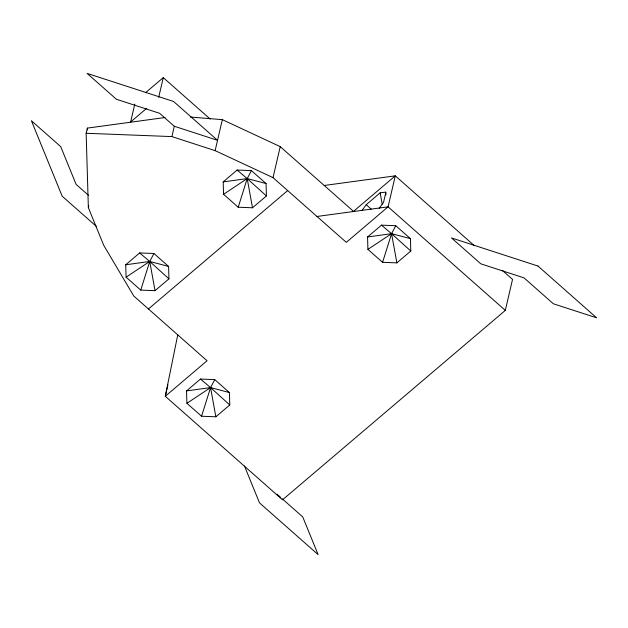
<?xml version="1.0" encoding="UTF-8"?>
<svg xmlns="http://www.w3.org/2000/svg" width="628" height="628" viewBox="0 0 628 628"><rect width="100%" height="100%" fill="white"/><g stroke="black" fill="none" stroke-linecap="round" stroke-linejoin="round"><path stroke-width="0.94" d="M385.875 194.986L385.906 193.055M177.748 334.865L165.282 396.276L282.529 499.825L505.32 310.381L512.534 279.389L502.274 270.33M167.904 385.003L165.282 396.276L207.059 360.755L133.78 296.031L103.738 245.36L88.352 207.633L86.154 133.277L87.355 128.112L165.054 117.522M88.352 207.633L88.784 205.756M134.777 104.122L130.624 121.965L146.748 108.259M158.688 97.348L163.28 77.629L210.176 119.045M86.154 133.277L171.899 136.59L174.301 126.259L159.645 113.315L116.408 99.271L87.096 73.382L173.571 101.477L217.539 140.311L174.301 126.259M324.205 185.472L395.287 175.84L388.073 206.832L346.303 242.353L273.023 177.63L215.129 150.642L222.343 119.65L190.3 117.036M273.023 177.63L280.237 146.638L222.343 119.65M140.743 290.112L149.739 261.468L153.939 253.492L168.587 266.429L168.956 278.824L155.03 290.662L140.743 290.112L126.087 277.168L125.718 264.781L139.644 252.935L153.939 253.492M238.216 207.232L247.212 178.588L251.404 170.612L266.06 183.549L266.429 195.944L252.503 207.782L238.216 207.232L223.56 194.287L223.191 181.892L237.117 170.055L251.404 170.612M201.557 416.238L210.561 387.594L214.752 379.618L229.408 392.563L229.769 404.95L215.851 416.796L201.557 416.238L186.901 403.294L186.54 390.906L200.458 379.061L214.752 379.618M382.578 262.316L391.574 233.679L395.766 225.695L410.422 238.64L410.791 251.027L396.865 262.873L382.578 262.316L367.922 249.379L367.553 236.984L381.479 225.146L395.766 225.695M361.885 210.6L366.234 204.681L380.16 192.843L385.922 192.089L383.52 202.42L379.163 208.331M145.688 92.583L163.28 77.629M148.436 308.976L287.679 190.574M223.56 194.287L247.212 178.588L266.06 183.549M126.087 277.168L149.739 261.468L168.587 266.429M367.922 249.379L391.574 233.679L410.422 238.64M186.901 403.294L210.561 387.594L229.408 392.563M223.191 181.892L247.212 178.588L266.429 195.944M125.718 264.781L149.739 261.468L168.956 278.824M367.553 236.984L391.574 233.679L410.791 251.027M186.54 390.906L210.561 387.594L229.769 404.95M316.991 216.464L388.073 206.832L505.32 310.381M171.899 136.59L215.129 150.642M381.479 225.146L391.574 233.679L396.865 262.873M237.117 170.055L247.212 178.588L252.503 207.782M139.644 252.935L149.739 261.468L155.03 290.662M200.458 379.061L210.561 387.594L215.851 416.796M474.43 245.736L395.287 175.84L353.517 211.361L280.237 146.638M88.556 195.363L76.098 184.357L60.712 146.63L31.4 120.741L62.172 196.195L96.618 226.614M277.081 494.236L280.74 497.47M282.208 498.765L302.727 516.891L318.113 554.618L259.49 502.84L244.473 466.015M366.234 204.681L371.219 209.187M380.16 192.843L382.209 204.147M87.355 128.112L87.551 130.043M537.976 266.044L451.508 237.941L480.82 263.831L524.05 277.882L553.362 303.771L596.6 317.815L537.976 266.044"/></g></svg>
